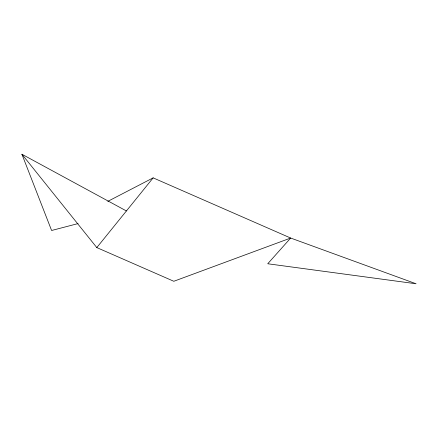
<?xml version="1.0" encoding="UTF-8"?>
<svg xmlns="http://www.w3.org/2000/svg" width="438" height="438" viewBox="0 0 438 438"><rect width="100%" height="100%" fill="white"/><g stroke="black" fill="none" stroke-linecap="round" stroke-linejoin="round"><path stroke-width="0.66" d="M96.809 247.585L153.147 177.861L290.673 238.042L416.1 283.775L267.733 263.758L290.673 238.042L173.815 281.278L96.809 247.585L21.9 154.225L126.407 210.952M107.814 201.36L153.147 177.861M78.084 223.577L51.602 230.492L21.9 154.225"/></g></svg>
